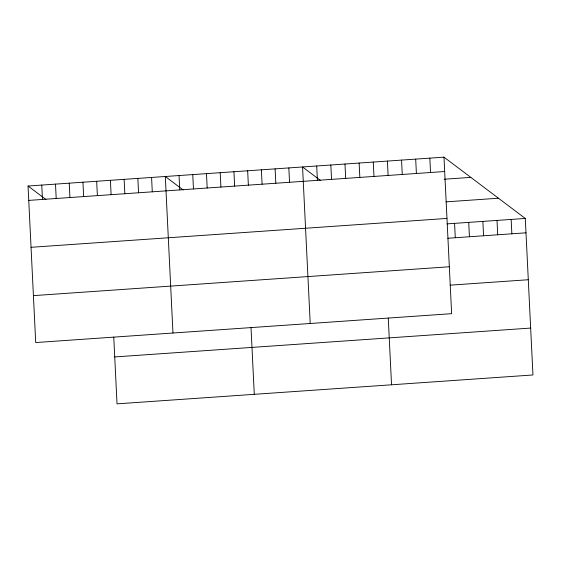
<?xml version="1.0" encoding="UTF-8"?>
<svg xmlns="http://www.w3.org/2000/svg" width="561" height="561" viewBox="0 0 561 561"><rect width="100%" height="100%" fill="white"/><g stroke="black" fill="none" stroke-linecap="round" stroke-linejoin="round"><path stroke-width="0.84" d="M443.975 157.15L451.633 313.669L35.708 342.547L28.05 186.028L443.975 157.15L525.292 218.453L532.95 374.972L117.025 403.85L113.757 337.091M28.751 200.396L444.684 171.519M444.193 179.232L470.812 177.381M446.051 201.862L498.463 198.222M31.044 247.303L446.977 218.432M447.103 223.881L525.292 218.453M447.804 238.257L526.001 232.822M33.408 295.633L449.34 266.763M450.097 285.163L528.294 279.736M114.725 356.936L530.657 328.066M320.45 180.453L302.561 166.968L310.219 323.487M183.195 189.983L165.306 176.498L172.963 333.017M28.05 186.028L45.939 199.513M511.155 219.435L511.856 233.804M497.011 220.417L497.712 234.786M482.867 221.399L483.575 235.767M468.73 222.38L469.431 236.749M454.585 223.362L455.287 237.731M429.838 158.132L430.539 172.5M415.694 159.114L416.395 173.482M401.557 160.095L402.258 174.464M387.413 161.077L388.114 175.446M388.268 318.031L391.536 384.79M373.268 162.059L373.977 176.427M359.131 163.041L359.832 177.409M344.987 164.022L345.688 178.391M330.843 165.004L331.551 179.373M316.706 165.986L317.407 180.354M288.838 167.921L289.539 182.29M275.114 168.875L275.816 183.244M261.384 169.829L262.092 184.197M247.66 170.782L248.362 185.151M251.012 327.561L254.28 394.32M233.937 171.729L234.638 186.105M220.207 172.683L220.915 187.058M206.483 173.637L207.184 188.005M192.76 174.59L193.461 188.959M179.029 175.544L179.737 189.913M151.582 177.451L152.283 191.82M137.852 178.405L138.56 192.774M124.128 179.352L124.83 193.727M110.405 180.305L111.106 194.681M96.681 181.259L97.383 195.628M82.951 182.213L83.652 196.581M69.227 183.167L69.929 197.535M55.504 184.12L56.205 198.489M41.773 185.074L42.482 199.443"/></g></svg>
